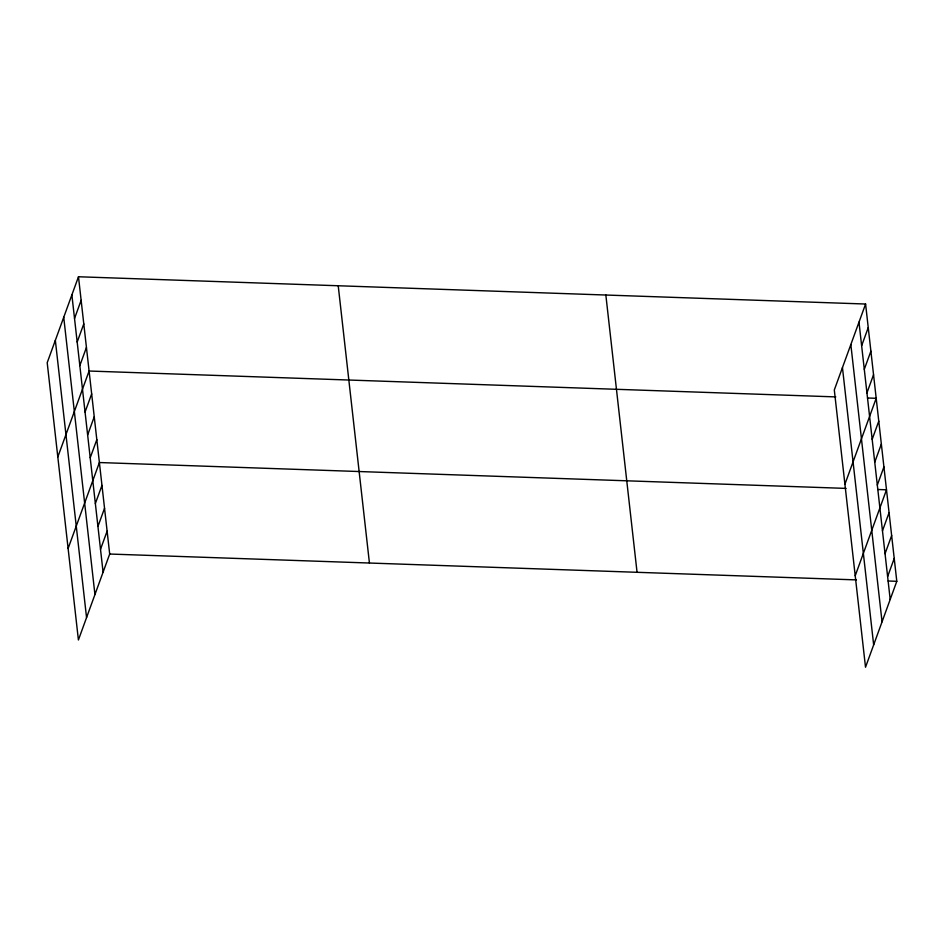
<?xml version="1.0" encoding="UTF-8"?>
<svg xmlns="http://www.w3.org/2000/svg" width="944" height="944" viewBox="0 0 944 944"><rect width="100%" height="100%" fill="white"/><g stroke="black" fill="none" stroke-linecap="round" stroke-linejoin="round"><path stroke-width="1.42" d="M78.482 276.757L47.2 362.697L78.411 639.973L109.693 554.034L78.482 276.757L865.589 304.027L896.8 581.303L865.518 667.243L834.307 389.966L865.589 304.027M74.529 318.482L81.137 300.322M77.184 342.047L83.78 323.898M79.827 365.611L86.435 347.463M57.808 456.967L89.09 371.027L835.794 396.905M85.054 412.056L91.662 393.908M87.639 434.936L94.247 416.788M90.211 457.805L96.819 439.656M68.11 548.476L99.391 462.536L846.095 488.402M95.356 503.553L101.964 485.405M97.94 526.433L104.536 508.285M100.512 549.302L107.12 531.153M861.636 345.752L868.244 327.603M864.291 369.316L870.899 351.168M866.946 392.881L873.542 374.733M844.927 484.237L876.197 398.297L867.536 398.002M872.173 439.326L878.77 421.177M874.746 462.206L881.354 444.058M877.318 485.074L883.926 466.926M855.217 575.746L886.499 489.806L877.837 489.499M882.475 530.823L889.071 512.675M885.047 553.703L891.655 535.555M887.62 576.572L894.228 558.423M109.693 554.034L856.397 579.899M888.139 581.008L896.8 581.303M858.981 322.175L890.192 599.452M850.839 344.548L882.05 621.825M842.449 367.594L873.66 644.87M605.847 295.035L637.058 572.3M338.223 285.761L369.434 563.037M71.874 294.906L103.085 572.182M63.732 317.278L94.943 594.555M55.342 340.324L86.553 617.6"/></g></svg>
